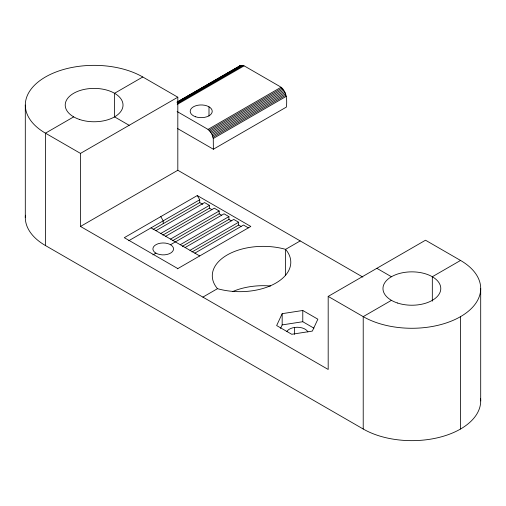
<?xml version="1.0" encoding="UTF-8"?>
<svg xmlns="http://www.w3.org/2000/svg" width="506" height="506" viewBox="0 0 506 506"><rect width="100%" height="100%" fill="white"/><g stroke="black" fill="none" stroke-linecap="round" stroke-linejoin="round"><path stroke-width="0.76" d="M282.171 313.669L276.655 325.567L291.741 334.276L312.347 331.088L317.863 319.191L302.778 310.482L282.171 313.669L282.171 324.909L280.552 328.407M238.687 66.918C240.103 64.806 243.101 65.129 245.005 66.349L279.072 86.02C286.662 89.885 287.3 99.669 286.371 107.089L213.374 149.232L177.555 128.549M73.68 116.88L45.458 133.173L45.458 245.555L363.219 429.012A68.816 39.734 0 0 0 439.992 437.184A68.816 39.734 0 0 0 480.592 398.69M362.853 277.092L177.815 170.263L177.815 97.215L142.781 76.988L114.558 93.281L114.558 116.911M142.781 76.988A68.816 39.734 0 0 0 45.458 76.988A68.816 39.734 0 0 0 45.458 133.173L80.492 153.4L177.815 97.215M177.087 102.073L239.844 65.837M177.119 102.155L240.565 65.527M177.233 102.395L241.356 65.375M177.404 102.794L242.216 65.382M177.625 103.357L243.114 65.546M177.201 104.47L244.056 65.875M177.113 111.516L208.029 129.403L281.026 87.26M208.029 129.403L208.978 130.251L281.969 88.114M208.978 130.251L209.876 131.231L282.867 89.088M209.876 131.231L210.705 132.319L283.695 90.176M210.705 132.319L211.445 133.489L284.442 91.346M213.374 149.232L213.273 138.486L212.09 134.716L285.08 92.573M212.615 135.975L285.605 93.831M213.013 137.24L286.004 95.103M213.273 138.486L286.269 96.342M80.492 153.4L80.492 226.448L177.815 170.263M177.41 268.825L250.812 226.448L197.283 195.544L124.286 237.687L177.815 268.591M128.752 240.73L199.718 199.762L197.283 195.544M153.078 229.496L199.718 202.571L202.754 204.329M155.918 230.666L204.582 202.571L209.446 205.379L209.446 208.187L162.812 235.113M160.788 233.475L209.446 205.379M165.652 236.283L214.316 208.187L219.18 210.996L219.18 213.81L172.546 240.73M170.516 239.091L219.18 210.996M152.875 254.897L155.918 253.139A10.322 5.958 0 0 0 173.191 250.47A10.322 5.958 0 0 0 160.547 243.171A10.322 5.958 0 0 0 155.918 253.139M170.516 244.714L224.044 213.81L228.914 216.619L228.914 219.427L182.28 246.352M180.25 244.714L228.914 216.619M185.114 247.523L233.778 219.427L238.642 222.235L238.642 225.043L192.008 251.969M189.984 250.331L238.642 222.235M194.848 253.139L243.512 225.043L248.376 227.858M202.881 297.111L217.479 288.679A50.923 29.399 0 0 0 275.871 283.063A50.923 29.399 0 0 0 285.605 249.35L300.203 240.919M80.492 226.448L328.185 369.456L328.185 296.408L425.508 240.217L460.542 260.445A68.816 39.734 0 0 1 460.542 316.636L460.542 429.012M391.442 300.336L363.219 316.636L328.185 296.408M460.542 260.445L432.32 276.738L432.32 301.159M282.171 324.909L302.778 321.721L313.929 328.16M114.558 116.88L129.156 125.311M376.843 268.313L391.442 276.738M209.446 208.187L211.881 209.592M219.18 213.81L221.615 215.214M228.914 219.427L231.343 220.831M238.642 225.043L241.077 226.448M151.054 227.858L199.718 255.947M160.788 216.619L163.217 220.831L163.217 223.639M211.445 133.489L212.09 134.716M480.7 288.54L480.7 400.923M363.219 429.012L363.219 316.636A68.816 39.734 0 0 0 460.542 316.636M302.778 310.482L302.778 321.721M294.618 327.464L294.618 334.358M285.605 275.308L285.605 249.35A50.923 29.399 0 0 0 227.207 254.967A50.923 29.399 0 0 0 217.479 288.679M208.997 106.81L208.997 116M199.718 199.762L199.718 202.571M25.3 105.077L25.3 217.46M45.458 245.555A68.816 39.734 0 0 1 25.408 215.233M286.908 331.449A11.012 6.357 0 0 1 294.41 327.477L297.256 327.262A11.012 6.357 0 0 1 307.895 331.974M232.501 291.639A50.923 29.399 0 0 1 270.577 285.998M397.431 302.993A28.905 16.685 0 0 0 440.783 288.54A28.905 16.685 0 0 0 397.431 274.088A28.905 16.685 0 0 0 397.431 302.993M79.67 119.53A28.905 16.685 0 0 0 123.021 105.077A28.905 16.685 0 0 0 79.67 90.631A28.905 16.685 0 0 0 79.67 119.53M195.702 116.81A11.012 6.357 0 0 0 212.223 111.301A11.012 6.357 0 0 0 195.702 105.798A11.012 6.357 0 0 0 195.702 116.81"/></g></svg>
